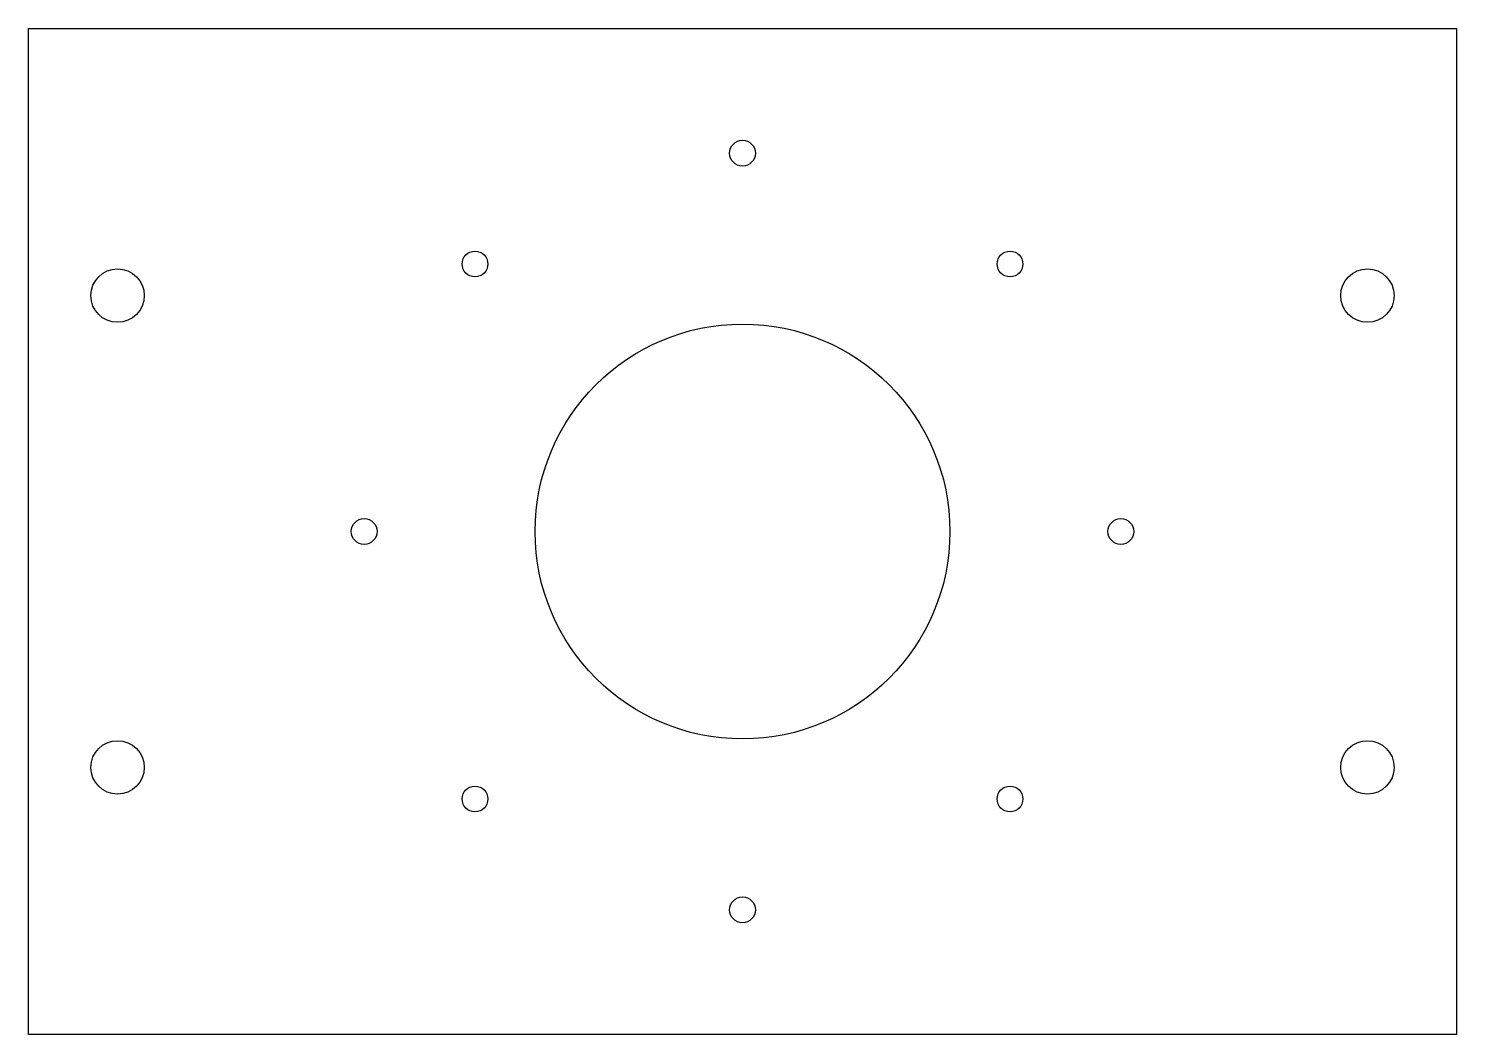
# Model space of a CAD drawing. Header units: millimetres. Extents: x -80 to 80, y -56 to 56.
import ezdxf

# ---------------------------------------------------------------- set-up
doc = ezdxf.new("R2010")
doc.units = ezdxf.units.MM

msp = doc.modelspace()

# ---------------------------------------------------------------- linework, layer by layer
at = {"color": 7, "linetype": 'Continuous', "lineweight": 25}
for p, q in [((-80.2, 56.5), (80.2, 56.5)), ((-80.2, -56.5), (-80.2, 56.5)), ((80.2, 56.5), (80.2, -56.5)), ((80.2, -56.5), (-80.2, -56.5))]:
    msp.add_line(p, q, dxfattribs=at)
for centre, radius in [((0, 42.5), 1.45), ((-30.05, 30.05), 1.45), ((30.05, 30.05), 1.45), ((-70.2, 26.5), 3), ((70.2, 26.5), 3), ((0, 0), 23.3), ((-42.5, 0), 1.45), ((42.5, 0), 1.45), ((-70.2, -26.5), 3), ((70.2, -26.5), 3), ((-30.05, -30.05), 1.45), ((30.05, -30.05), 1.45), ((0, -42.5), 1.45)]:
    msp.add_circle(centre, radius, dxfattribs=at)

doc.saveas('drawing.dxf')
